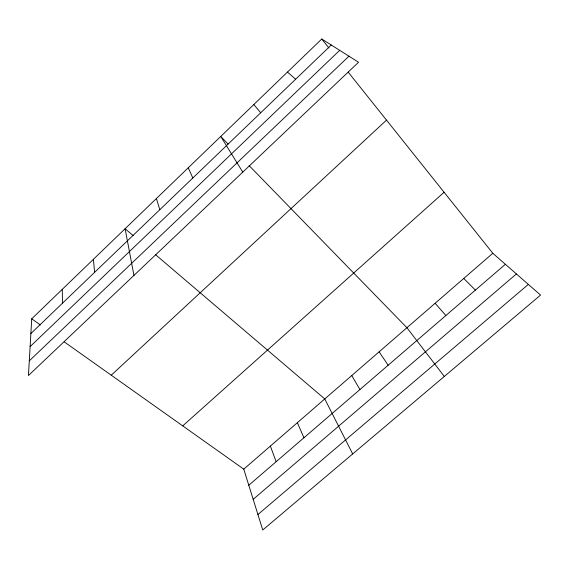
<?xml version="1.0" encoding="UTF-8"?>
<svg xmlns="http://www.w3.org/2000/svg" width="569" height="569" viewBox="0 0 569 569"><rect width="100%" height="100%" fill="white"/><g stroke="black" fill="none" stroke-linecap="round" stroke-linejoin="round"><path stroke-width="0.85" d="M31.722 318.811L28.45 375.526L358.555 62.249L321.755 39.005L31.722 318.811L40.385 324.949M30.868 333.569L331.25 45.008M30.114 346.621L339.7 50.335M29.296 360.86L348.961 56.189M111.247 375.199L386.515 120.123M182.727 425.875L444.097 192.251M243.767 469.155L492.811 253.276L540.55 295.076L262.75 529.995L243.767 469.155L64.205 341.841M248.788 485.257L505.379 264.279M253.184 499.333L516.403 273.931M257.921 514.525L528.345 284.393M133.146 235.587L125.095 228.731L133.95 275.41M155.273 254.457L324.771 398.94L352.68 453.948M287.459 72.092L295.645 79.212M463.756 278.461L475.392 290.105M228.148 144.064L220.744 136.453L242.778 172.123M249.137 165.622L406.927 327.723L444.311 376.458M435.129 303.277L445.861 315.532M253.795 104.568L260.716 112.762M321.755 39.005L328.91 47.974M348.192 72.121L492.811 253.276M379.139 351.813L388.143 365.241M351.756 375.547L359.935 389.537M188.289 167.763L192.813 177.997M297.374 422.696L303.938 437.76M270.375 446.096L276.157 461.687M156.411 198.517L159.804 209.712M93.408 259.3L94.618 272.331M62.291 289.322L62.448 303.234"/></g></svg>
